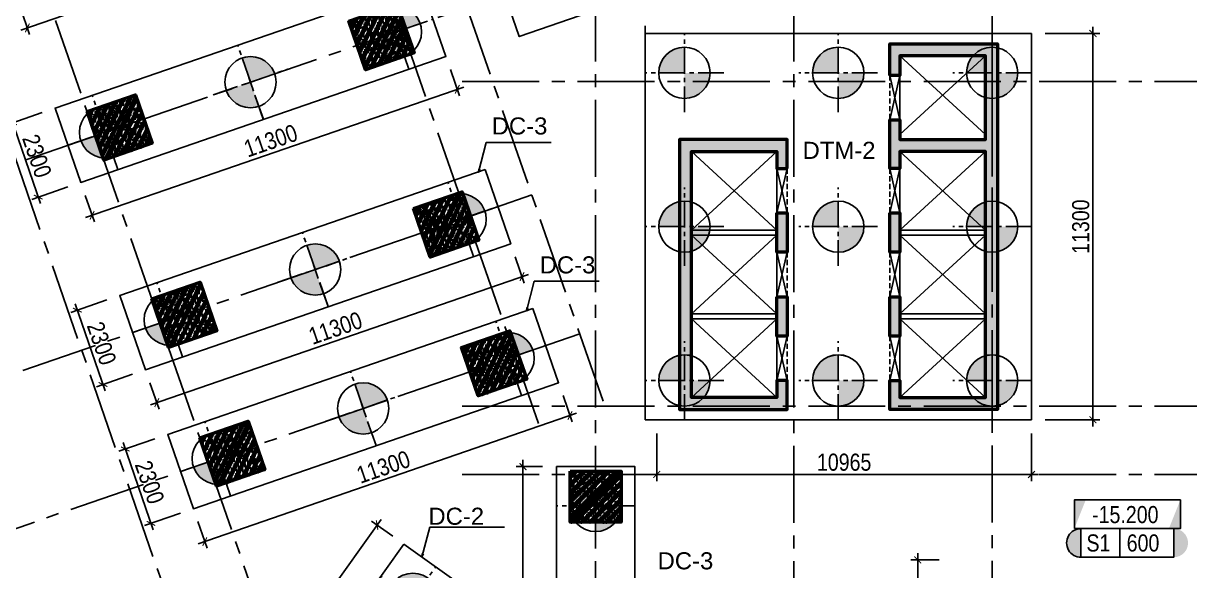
# Model space of a CAD drawing. Header units: millimetres. Extents: x -1534340 to 1713810, y -1348191 to 1114081.
# Drawn here: x 717442 to 751555, y -330143 to -314126 of the extents above; entities that cross this region are included whole.
import ezdxf
from ezdxf.enums import TextEntityAlignment as Align
from ezdxf.xclip import XClip

# ---------------------------------------------------------------- set-up
doc = ezdxf.new("R2010")
doc.units = ezdxf.units.MM
doc.header["$LTSCALE"] = 100
doc.header["$XCLIPFRAME"] = 0
doc.header["$PDMODE"] = 32
doc.header["$PDSIZE"] = 2.5
for name, pattern in [('CENTER2', [1.125, 0.75, -0.125, 0.125, -0.125]), ('DASHED', [4.5, 3, -1.5]), ('HIDDEN', [0.375, 0.25, -0.125])]:
    doc.linetypes.add(name, pattern=pattern)
for name, color, linetype in [('ccu11-Khuat', 9, 'DASHED'), ('ccu11-Manh', 8, 'Continuous'), ('ccu11-Thay', 7, 'Continuous'), ('ccu12-Chidan', 9, 'Continuous'), ('ccu12-Hatch', 250, 'Continuous'), ('ccu12-Manh', 8, 'Continuous'), ('ccu12-Pile', 4, 'Continuous'), ('ccu12-Thay', 7, 'Continuous'), ('ccu12-Truc', 13, 'CENTER2'), ('KC2-CONCRETE', 7, 'Continuous'), ('KC2-DIM', 251, 'Continuous'), ('KCS_CENTER_POINT', 7, 'Continuous'), ('KCS_PILE', 8, 'HIDDEN'), ('KT-Dim', 8, 'Continuous'), ('KT-Hatch', 251, 'Continuous'), ('Xref_ST_MBDV Cot vach 30.7.2022$0$Xref_ST_MBDV Cot vach 30.7.2022|Xref_ST_MBDV Cot vach 30.7.2022|Xref_ST_MBDV Cot vach 30.7.2022|Xref_ST_MBDV Cot vach 30.7.2022|A-WALL-PATT', 251, 'Continuous')]:
    doc.layers.add(name, color=color, linetype=linetype)
for name, color, linetype, lineweight in [('ccu12-Tencaukien', 9, 'Continuous', 15), ('KC-Tencaukien', 9, 'Continuous', 15), ('KT-Net cot vach', 6, 'Continuous', 50), ('ST_MBDV Cot vach 220805$0$Xref_ST_MBDV Cot vach 30.7.2022$0$KT-Net cot vach', 6, 'Continuous', 50)]:
    doc.layers.add(name, color=color, linetype=linetype, lineweight=lineweight)
doc.styles.add('Arial', font='arial.ttf', dxfattribs={"width": 0.7})
doc.styles.add('Arial Narrow', font='ARIALN.TTF')
doc.dimstyles.new('ccu11-100x2', dxfattribs={"dimscale": 100, "dimtxt": 2.5, "dimasz": 1, "dimexe": 1, "dimexo": 2, "dimgap": 1, "dimtad": 1, "dimdec": 0, "dimlfac": 0.5, "dimrnd": 5, "dimdsep": 46, "dimtxsty": 'Arial', "dimblk": 'ARCHTICK', "dimcen": -1, "dimdle": 1, "dimclrd": 256, "dimclre": 256, "dimclrt": 31, "dimadec": 0, "dimazin": 2, "dimtfac": 0.1, "dimtdec": 0, "dimtmove": 0, "dimatfit": 1, "dimldrblk": 'ARCHTICK', "dimfxl": 1, "dimtvp": 0.833333, "dimtolj": 1, "dimtzin": 12, "dimarcsym": 0})
doc.dimstyles.new('ccu12-200', dxfattribs={"dimscale": 200, "dimtxt": 2.5, "dimasz": 1, "dimexe": 1, "dimexo": 2, "dimgap": 1, "dimtad": 1, "dimdec": 0, "dimrnd": 5, "dimdsep": 46, "dimtxsty": 'Arial Narrow', "dimblk": 'ARCHTICK', "dimcen": -1, "dimdle": 1, "dimclrd": 256, "dimclre": 256, "dimclrt": 3, "dimadec": 0, "dimazin": 2, "dimtfac": 0.1, "dimtdec": 0, "dimtmove": 0, "dimatfit": 1, "dimldrblk": 'ARCHTICK', "dimfxl": 1, "dimtvp": 0.833333, "dimtolj": 1, "dimtzin": 12, "dimarcsym": 0})
doc.dimstyles.new('CCU_1-300', dxfattribs={"dimscale": 200, "dimtxt": 2.5, "dimasz": 1, "dimexe": 1, "dimexo": 2, "dimgap": 0.5, "dimtad": 1, "dimdec": 0, "dimrnd": 5, "dimdsep": 46, "dimtxsty": 'Arial Narrow', "dimblk": 'ARCHTICK', "dimcen": -1, "dimdle": 1, "dimclrd": 256, "dimclre": 256, "dimclrt": 3, "dimadec": 0, "dimazin": 2, "dimtfac": 0.1, "dimtdec": 0, "dimtix": 1, "dimtmove": 2, "dimatfit": 1, "dimfxl": 1, "dimtvp": 0.833333, "dimtolj": 1, "dimtzin": 12, "dimarcsym": 0})

# ---------------------------------------------------------------- blocks, each defined once
blk = doc.blocks.new('Xref_ST_MBDV Cot vach 30.7.2022$0$Tuong Vay01-flat-1')
at = {"layer": 'Xref_ST_MBDV Cot vach 30.7.2022$0$Xref_ST_MBDV Cot vach 30.7.2022|Xref_ST_MBDV Cot vach 30.7.2022|Xref_ST_MBDV Cot vach 30.7.2022|Xref_ST_MBDV Cot vach 30.7.2022|A-WALL-PATT'}
h = blk.add_hatch(dxfattribs=at)
h.set_pattern_fill('ACET-2D-VATLIEU04', color=256, scale=50, pattern_type=2)
h.set_pattern_definition([(50, (-11139561.84, -1407213.45), (-225.902474, 189.5546825), [37.5, -412.5]), (355, (-11139561.84, -1407213.45), (32.127212, 367.215716), [30, -330]), (100.4514, (-11139531.95, -1407216.06), (-341.231527, -62.944187), [31.870095, -350.571056]), (46.1842, (-11139561.84, -1407113.45), (-319.180497, 306.252097), [56.25, -618.75]), (96.6356, (-11139517.37, -1407120.34), (-516.995922, -60.144022), [47.805144, -525.8565]), (351.1842, (-11139561.84, -1407113.45), (84.740774, 546.39543), [45, -495]), (21, (-11139511.84, -1407138.45), (-105.680822, 275.3079534), [37.5, -412.5]), (326, (-11139511.84, -1407138.45), (206.128805, 305.59852), [30, -330]), (71.4514, (-11139486.97, -1407155.22), (-328.963765, 110.380101), [31.870095, -350.571056]), (37.5, (-11139561.84, -1407213.45), (-78.1345294, 101.8269012), [0, -326, 0, -335, 0, -331.25]), (7.5, (-11139561.84, -1407213.45), (-23.2793464, 176.824191), [0, -191, 0, -318.5, 0, -126.25]), (327.5, (-11139673.34, -1407213.45), (71.9444175, 112.9301145), [0, -125, 0, -390, 0, -517.5000003]), (317.5, (-11139723.34, -1407213.45), (158.0205496, 172.449169), [0, -162.5, 0, -259, 0, -367.5]), (45, (-11139561.84, -1407213.45), (-150.260191, 150.260191), []), (45, (-11139561.84, -1407152.2), (-150.260191, 150.260191), [])])
h.paths.add_polyline_path([(-82665, -118500), (-81837, -121132), (-80903, -123728), (-79863, -126284), (-78720, -128795), (-77475, -131258), (-76131, -133667), (-74689, -136020), (-73153, -138312), (-71525, -140539), (-69807, -142699), (-68002, -144786), (-66114, -146798), (-64145, -148731), (-62100, -150582), (-59980, -152349), (-57790, -154027), (-55533, -155614), (-53213, -157109), (-50835, -158507), (-48401, -159807), (-45916, -161007), (-43385, -162104), (-40811, -163097), (-38198, -163985), (-35551, -164765), (-32875, -165436), (-30174, -165998), (-27451, -166448), (-24702, -166789), (-4397, -168938), (36420, -167648), (41836, -160719), (12445, -24368), (8473, -9249), (-4719, -5521), (-10557, -9947), (-34021, -27848), (-39777, -32009), (-41249, -35294), (-45787, -38574), (-49368, -38942), (-57644, -44924), (-59845, -46601), (-61969, -48362), (-64020, -50208), (-65993, -52137), (-67887, -54144), (-69696, -56226), (-71420, -58381), (-73054, -60604), (-74596, -62892), (-76043, -65242), (-77394, -67648), (-78645, -70107), (-79794, -72615), (-80841, -75168), (-81782, -77762), (-82617, -80392), (-83343, -83054), (-83961, -85743), (-84468, -88455), (-84865, -91186), (-85149, -93930), (-85321, -96684), (-85381, -99530), (-85329, -102201), (-85163, -104955), (-84886, -107701), (-84496, -110432), (-83996, -113146), (-83385, -115836)], flags=16)
h.paths.add_polyline_path([(-83625, -118781), (-82785, -121452), (-81837, -124086), (-80781, -126680), (-79621, -129228), (-78358, -131727), (-76994, -134172), (-75531, -136560), (-73973, -138886), (-72320, -141146), (-70577, -143337), (-68746, -145455), (-66829, -147497), (-64832, -149459), (-62755, -151337), (-60604, -153130), (-58382, -154833), (-56092, -156444), (-53738, -157960), (-51324, -159379), (-48854, -160699), (-46333, -161916), (-43764, -163030), (-41151, -164038), (-38500, -164938), (-35814, -165730), (-33098, -166411), (-30357, -166981), (-27595, -167438), (-24816, -167783), (-4434, -169940), (36920, -168633), (42913, -160966), (13418, -24135), (9295, -8442), (-4926, -4424), (-11163, -9151), (-34617, -27045), (-40580, -31355), (-42052, -34640), (-46156, -37607), (-49737, -37975), (-58240, -44121), (-60467, -45819), (-62623, -47605), (-64704, -49479), (-66707, -51435), (-68628, -53472), (-70465, -55586), (-72214, -57772), (-73872, -60029), (-75437, -62350), (-76905, -64734), (-78276, -67176), (-79545, -69672), (-80712, -72217), (-81774, -74808), (-82729, -77440), (-83576, -80109), (-84314, -82810), (-84940, -85539), (-85455, -88291), (-85857, -91062), (-86146, -93847), (-86321, -96642), (-86382, -99529), (-86328, -102241), (-86160, -105036), (-85879, -107821), (-85484, -110593), (-84976, -113347), (-84356, -116078)])
blk = doc.blocks.new('_ARCHTICK')
at = {"color": 0, "linetype": 'ByBlock', "const_width": 0.15}
blk.add_lwpolyline([(-0.5, -0.5), (0.5, 0.5)], dxfattribs=at)
blk = doc.blocks.new('*D1126')
at = {"layer": 'Defpoints', "color": 0, "transparency": 16777216}
for p in [(390299, -68275), (381599, -71082, 0), (390299, -71118, 0)]:
    blk.add_point(p, dxfattribs=at)
at = {"layer": 'KT-Dim', "lineweight": -2, "transparency": 16777216}
for p, q in [((381599, -70682), (381599, -68075)), ((390299, -70718), (390299, -68075)), ((381399, -68275), (390499, -68275))]:
    blk.add_line(p, q, dxfattribs=at)
at = {"layer": 'KT-Dim', "lineweight": -2, "transparency": 16777216, "xscale": 200, "yscale": 200, "zscale": 200, "rotation": 180}
blk.add_blockref('_ARCHTICK', (381599, -68275), dxfattribs=at)
at = {"layer": 'KT-Dim', "lineweight": -2, "transparency": 16777216, "xscale": 200, "yscale": 200, "zscale": 200}
blk.add_blockref('_ARCHTICK', (390299, -68275), dxfattribs=at)
at = {"layer": 'KT-Dim', "color": 3, "transparency": 16777216, "insert": (385949, -67819), "char_height": 500, "attachment_point": 5, "style": 'Arial Narrow'}
blk.add_mtext('\\A1;8700', dxfattribs=at)
blk = doc.blocks.new('LOI-B2-T1-PN')
at = {"layer": 'KT-Hatch'}
h = blk.add_hatch(dxfattribs=at)
h.set_pattern_fill('BTCT', color=256, scale=30)
h.set_pattern_definition([(50, (106559.85, -42147.03), (215.17805, -18.82564), [22.5, -247.5]), (355, (106559.85, -42147.03), (-41.6254, 225.6576), [18, -198]), (100.4514, (106577.79, -42148.6), (173.5528, 206.8319), [19.1221, -210.3426]), (46.1842, (106559.85, -42087.03), (320.1723, -49.6557), [33.75, -371.25]), (96.6356, (106586.54, -42091.17), (280.3988, 292.2354), [28.683, -315.514]), (351.1842, (106559.85, -42087.03), (280.3986, 292.2356), [27, -297]), (21, (106589.85, -42102.03), (179.0721, -120.78567), [22.5, -247.5]), (326, (106589.85, -42102.03), (72.9946, 217.545), [18, -198]), (71.4514, (106604.78, -42112.1), (252.0668, 96.75915), [19.1221, -210.3426]), (37.5, (106559.854, -42147.03), (3.64796, 99.86816), [0, -195.6, 0, -201, 0, -198.75]), (7.5, (106559.85, -42147.03), (78.92086, 118.32351), [0, -114.6, 0, -191.1, 0, -75.75]), (327.5, (106492.954, -42147.03), (160.14673, -6.76646), [0, -75, 0, -234, 0, -310.5]), (317.5, (106462.95, -42147.03), (174.95585, 30.0315), [0, -97.5, 0, -155.4, 0, -220.5]), (45, (106559.85, -42147.03), (-79.54951, 79.54951), []), (45, (106612.89, -42147.03), (-79.54951, 79.54951), [])])
h.paths.add_polyline_path([(69637, -22527), (69937, -22527), (69937, -21377), (69637, -21377)], flags=17)
h.paths.add_polyline_path([(69937, -18927), (69637, -18927), (69637, -20077), (69937, -20077)], flags=17)
h.paths.add_polyline_path([(69637, -17627), (69937, -17627), (69937, -17127), (72437, -17127), (72437, -24327), (69937, -24327), (69937, -23827), (69637, -23827), (69637, -24677), (72787, -24677), (72787, -13977), (69637, -13977), (69637, -14902), (69937, -14902), (69937, -14327), (72437, -14327), (72437, -16777), (69937, -16777), (69937, -16202), (69637, -16202)])
h.paths.add_polyline_path([(66337, -24327), (63837, -24327), (63837, -17127), (66337, -17127), (66337, -17627), (66637, -17627), (66637, -16777), (63487, -16777), (63487, -24677), (66637, -24677), (66637, -23827), (66337, -23827)])
h.paths.add_polyline_path([(66337, -22527), (66637, -22527), (66637, -21377), (66337, -21377)], flags=17)
h.paths.add_polyline_path([(66337, -20077), (66637, -20077), (66637, -18927), (66337, -18927)], flags=17)
at = {"ltscale": 0.5}
for points in [[(63837, -19427), (66337, -19427)], [(69937, -19427), (72437, -19427)], [(63837, -19577), (66337, -19577)], [(69937, -19577), (72437, -19577)], [(63837, -21877), (66337, -21877)], [(63837, -22027), (66337, -22027)], [(69937, -21877), (72437, -21877)], [(69937, -22027), (72437, -22027)]]:
    blk.add_lwpolyline(points, dxfattribs=at)
at = {"layer": 'ccu11-Khuat', "color": 6, "ltscale": 0.5}
for points in [[(69637, -14902), (69637, -16202)], [(66637, -17627), (66637, -18927)], [(69637, -17627), (69637, -18927)], [(66637, -20077), (66637, -21377)], [(69637, -20077), (69637, -21377)], [(66637, -22527), (66637, -23827)], [(69637, -22527), (69637, -23827)]]:
    blk.add_lwpolyline(points, dxfattribs=at)
at = {"layer": 'ccu11-Thay', "color": 6, "ltscale": 0.5}
for points in [[(69937, -14902), (69937, -16202)], [(66337, -17627), (66337, -18927)], [(69937, -17627), (69937, -18927)], [(66337, -20077), (66337, -21377)], [(69937, -20077), (69937, -21377)], [(66337, -22527), (66337, -23827)], [(69937, -22527), (69937, -23827)]]:
    blk.add_lwpolyline(points, dxfattribs=at)
at = {"layer": 'ccu12-Manh', "ltscale": 0.5}
for points in [[(69937, -14327), (72437, -16627)], [(69937, -16627), (72437, -14327)], [(63837, -17127), (66337, -19427)], [(63837, -19427), (66337, -17127)], [(69937, -17127), (72437, -19427)], [(69937, -19427), (72437, -17127)], [(63837, -19577), (66337, -21877)], [(63837, -21877), (66337, -19577)], [(69937, -19577), (72437, -21877)], [(69937, -21877), (72437, -19577)], [(63837, -22027), (66337, -24327)], [(63837, -24327), (66337, -22027)], [(69937, -22027), (72437, -24327)], [(69937, -24327), (72437, -22027)]]:
    blk.add_lwpolyline(points, dxfattribs=at)
at = {"layer": 'KC2-DIM', "ltscale": 0.5}
for points in [[(69937, -14902), (69637, -16202)], [(69937, -16202), (69637, -14902)], [(66337, -17627), (66637, -18927)], [(66337, -18927), (66637, -17627)], [(69937, -17627), (69637, -18927)], [(69937, -18927), (69637, -17627)], [(66337, -20077), (66637, -21377)], [(66337, -21377), (66637, -20077)], [(69937, -20077), (69637, -21377)], [(69937, -21377), (69637, -20077)], [(66337, -22527), (66637, -23827)], [(66337, -23827), (66637, -22527)], [(69937, -22527), (69637, -23827)], [(69937, -23827), (69637, -22527)]]:
    blk.add_lwpolyline(points, dxfattribs=at)
at = {"layer": 'ST_MBDV Cot vach 220805$0$Xref_ST_MBDV Cot vach 30.7.2022$0$KT-Net cot vach'}
for points in [[(69637, -14902), (69637, -13977), (72787, -13977), (72787, -24677), (69637, -24677), (69637, -23827), (69937, -23827), (69937, -24327), (72437, -24327), (72437, -17127), (69937, -17127), (69937, -17627), (69637, -17627), (69637, -16202), (69937, -16202), (69937, -16777), (72437, -16777), (72437, -14327), (69937, -14327), (69937, -14902)], [(66637, -17627), (66637, -16777), (63487, -16777), (63487, -24677), (66637, -24677), (66637, -23827), (66337, -23827), (66337, -24327), (63837, -24327), (63837, -17127), (66337, -17127), (66337, -17627)], [(69637, -18927), (69937, -18927), (69937, -20077), (69637, -20077)], [(69637, -21377), (69937, -21377), (69937, -22527), (69637, -22527)]]:
    blk.add_lwpolyline(points, close=True, dxfattribs=at)
at = {"layer": 'ST_MBDV Cot vach 220805$0$Xref_ST_MBDV Cot vach 30.7.2022$0$KT-Net cot vach', "color": 6}
for points in [[(66337, -18927), (66637, -18927), (66637, -20077), (66337, -20077)], [(66337, -21377), (66637, -21377), (66637, -22527), (66337, -22527)]]:
    blk.add_lwpolyline(points, close=True, dxfattribs=at)
blk = doc.blocks.new('D1500.')
at = {"layer": 'ccu12-Hatch', "ltscale": 0.5}
h = blk.add_hatch(color=256, dxfattribs=at)
h.dxf.hatch_style = 1
h.paths.add_polyline_path([(750, 0, 0.414214), (0, 750), (0, 0)])
h.paths.add_polyline_path([(0, 0), (-750, 0, 0.414214), (0, -750)])
at = {"layer": 'ccu12-Pile', "color": 13, "linetype": 'CENTER2', "ltscale": 10}
for p, q in [((0, 1150), (0, -1150)), ((1150, 0), (-1150, 0))]:
    blk.add_line(p, q, dxfattribs=at)
at = {"layer": 'ccu12-Pile', "ltscale": 0.5}
blk.add_circle((0, 0), 750, dxfattribs=at)
blk = doc.blocks.new('D1500')
at = {"layer": 'ccu12-Pile', "rotation": 270}
blk.add_blockref('D1500.', (-4, 0), dxfattribs=at)
blk = doc.blocks.new('DC-3-2-1500')
at = {"elevation": 0}
blk.add_lwpolyline([(-1150, 5650), (1150, 5650), (1150, -5650), (-1150, -5650)], close=True, dxfattribs=at)
at = {"layer": 'KCS_CENTER_POINT'}
for p, q in [((0, -150, 0), (0, 150, 0)), ((-150, 0, 0), (150, 0, 0))]:
    blk.add_line(p, q, dxfattribs=at)
at = {"layer": 'KCS_PILE'}
for p in [(0, 4500, 0), (0, 0, 0), (0, -4500, 0)]:
    blk.add_blockref('D1500', p, dxfattribs=at)
blk = doc.blocks.new('DC-2-1500')
at = {"layer": 'KC2-CONCRETE'}
for p, q in [((-1150, 3400), (1150, 3400)), ((-1150, -3400), (-1150, 3400)), ((1150, 3400), (1150, -3400)), ((1150, -3400), (-1150, -3400))]:
    blk.add_line(p, q, dxfattribs=at)
at = {"layer": 'KCS_CENTER_POINT'}
for p, q in [((-150, 0), (150, 0)), ((0, 150), (0, -150))]:
    blk.add_line(p, q, dxfattribs=at)
at = {"layer": 'KCS_PILE'}
for p in [(0, 2250), (0, -2250)]:
    blk.add_blockref('D1500', p, dxfattribs=at)
blk = doc.blocks.new('*U151')
h = blk.add_hatch()
h.set_pattern_fill('VATLIEU04', color=250, scale=40, style=0, pattern_type=2)
h.set_pattern_definition([(50, (550, -550), (286.904, -25.1), [30, -330]), (355, (550, -550), (-55.5, 300.877), [24, -264]), (100.451, (573.9, -552.1), (231.404, 275.776), [25.496, -280.457]), (46.184, (550, -470), (426.9, -66.21), [45, -495]), (96.636, (585.57, -475.5), (373.87, 389.65), [38.24, -420.69]), (351.184, (550, -470), (373.86, 389.65), [36, -396]), (21, (590, -490), (238.763, -161.048), [30, -330]), (326, (590, -490), (97.326, 290.06), [24, -264]), (71.451, (609.9, -503.42), (336.09, 129.01), [25.496, -280.457]), (37.5, (550, -550), (4.864, 133.1575), [0, -260.8, 0, -268, 0, -265]), (7.5, (550, -550), (105.228, 157.765), [0, -152.8, 0, -254.8, 0, -101]), (327.5, (460.8, -550), (213.529, -9.022), [0, -100, 0, -312, 0, -414]), (317.5, (420.8, -550), (233.274, 40.042), [0, -130, 0, -207.2, 0, -294]), (45, (550, -550), (-120.208, 120.208), []), (45, (550, -501), (-120.208, 120.208), [])])
h.paths.add_polyline_path([(-475, 475), (1025, 475), (1025, -1025), (-475, -1025)])
at = {"color": 6, "ltscale": 0.25}
blk.add_lwpolyline([(-475, 475), (1025, 475), (1025, -1025), (-475, -1025)], close=True, dxfattribs=at)
at = {"layer": 'Defpoints', "linetype": 'ByBlock', "ltscale": 30}
for p, q in [((1025, 475), (-475, -1025)), ((-475, 475), (1025, -1025))]:
    blk.add_line(p, q, dxfattribs=at)
blk = doc.blocks.new('MBDV-B1-T1-PN')
at = {"layer": 'KT-Net cot vach', "rotation": 19.04713795399666}
for p in [(54421, -13610), (46765, -16253), (56314, -19092), (48657, -21736), (57717, -23157), (50061, -25800)]:
    blk.add_blockref('*U151', p, dxfattribs=at)
at = {"layer": 'KT-Net cot vach'}
blk.add_blockref('*U151', (60762, -26952), dxfattribs=at)
blk = doc.blocks.new('*D753')
at = {"layer": 'Defpoints', "color": 0, "transparency": 16777216}
for p in [(744631, -329826), (743600, -336626), (744631, -336626)]:
    blk.add_point(p, dxfattribs=at)
at = {"layer": 'KC2-DIM', "lineweight": -2, "transparency": 16777216}
for p, q in [((744231, -329826), (743400, -329826)), ((743600, -329626), (743600, -336826)), ((744231, -336626), (743400, -336626))]:
    blk.add_line(p, q, dxfattribs=at)
at = {"layer": 'KC2-DIM', "lineweight": -2, "transparency": 16777216, "xscale": 200, "yscale": 200, "zscale": 200}
for p, rotation in [((743600, -329826), 90), ((743600, -336626), 270)]:
    blk.add_blockref('_ARCHTICK', p, dxfattribs=dict(at, rotation=rotation))
at = {"layer": 'KC2-DIM', "color": 3, "transparency": 16777216, "insert": (743245, -333226), "char_height": 500, "attachment_point": 5, "rotation": 90, "style": 'Arial Narrow'}
blk.add_mtext('\\A1;6800', dxfattribs=at)
blk = doc.blocks.new('*D796')
at = {"layer": 'Defpoints', "color": 0, "transparency": 16777216}
for p in [(732055, -327099), (733031, -327099), (733031, -338399)]:
    blk.add_point(p, dxfattribs=at)
at = {"layer": 'KC2-DIM', "lineweight": -2, "transparency": 16777216}
for p, q in [((732631, -327099), (731855, -327099)), ((732055, -338599), (732055, -326899)), ((732631, -338399), (731855, -338399))]:
    blk.add_line(p, q, dxfattribs=at)
at = {"layer": 'KC2-DIM', "lineweight": -2, "transparency": 16777216, "xscale": 200, "yscale": 200, "zscale": 200}
for p, rotation in [((732055, -327099), 90), ((732055, -338399), 270)]:
    blk.add_blockref('_ARCHTICK', p, dxfattribs=dict(at, rotation=rotation))
at = {"layer": 'KC2-DIM', "color": 3, "transparency": 16777216, "insert": (731700, -332749), "char_height": 500, "attachment_point": 5, "rotation": 90, "style": 'Arial Narrow'}
blk.add_mtext('\\A1;11300', dxfattribs=at)
blk = doc.blocks.new('*D805')
at = {"layer": 'Defpoints', "color": 0, "transparency": 16777216}
for p in [(721667, -326155), (722418, -328329), (721175, -328759)]:
    blk.add_point(p, dxfattribs=at)
at = {"layer": 'KC2-DIM', "lineweight": -2, "transparency": 16777216}
for p, q in [((721289, -326286), (720235, -326650)), ((720359, -326395), (721240, -328948)), ((722040, -328460), (720986, -328824))]:
    blk.add_line(p, q, dxfattribs=at)
at = {"layer": 'KC2-DIM', "lineweight": -2, "transparency": 16777216, "xscale": 200, "yscale": 200, "zscale": 200}
for p, rotation in [((720424, -326584), 109.0471379539928), ((721175, -328759), 289.0471379539928)]:
    blk.add_blockref('_ARCHTICK', p, dxfattribs=dict(at, rotation=rotation))
at = {"layer": 'KC2-DIM', "color": 3, "transparency": 16777216, "insert": (721135, -327556), "char_height": 500, "attachment_point": 5, "rotation": 289.0471, "style": 'Arial Narrow'}
blk.add_mtext('\\A1;2300', dxfattribs=at)
blk = doc.blocks.new('*D806')
at = {"layer": 'Defpoints', "color": 0, "transparency": 16777216}
for p in [(733099, -324642), (733431, -325602), (722418, -328329)]:
    blk.add_point(p, dxfattribs=at)
at = {"layer": 'KC2-DIM', "lineweight": -2, "transparency": 16777216}
for p, q in [((733230, -325020), (733496, -325791)), ((722560, -329355), (733620, -325537)), ((722548, -328707), (722815, -329479))]:
    blk.add_line(p, q, dxfattribs=at)
at = {"layer": 'KC2-DIM', "lineweight": -2, "transparency": 16777216, "xscale": 200, "yscale": 200, "zscale": 200}
for p, rotation in [((733431, -325602), 19.04713795399645), ((722749, -329290), 199.0471379539965)]:
    blk.add_blockref('_ARCHTICK', p, dxfattribs=dict(at, rotation=rotation))
at = {"layer": 'KC2-DIM', "color": 3, "transparency": 16777216, "insert": (727974, -327110), "char_height": 500, "attachment_point": 5, "rotation": 19.0471, "style": 'Arial Narrow'}
blk.add_mtext('\\A1;11300', dxfattribs=at)
blk = doc.blocks.new('*D807')
at = {"layer": 'Defpoints', "color": 0, "transparency": 16777216}
for p in [(720264, -322091), (721015, -324265), (719771, -324694)]:
    blk.add_point(p, dxfattribs=at)
at = {"layer": 'KC2-DIM', "lineweight": -2, "transparency": 16777216}
for p, q in [((719886, -322221), (718832, -322585)), ((718955, -322331), (719837, -324883)), ((720636, -324395), (719582, -324759))]:
    blk.add_line(p, q, dxfattribs=at)
at = {"layer": 'KC2-DIM', "lineweight": -2, "transparency": 16777216, "xscale": 200, "yscale": 200, "zscale": 200}
for p, rotation in [((719021, -322520), 109.0471379539928), ((719771, -324694), 289.0471379539928)]:
    blk.add_blockref('_ARCHTICK', p, dxfattribs=dict(at, rotation=rotation))
at = {"layer": 'KC2-DIM', "color": 3, "transparency": 16777216, "insert": (719732, -323491), "char_height": 500, "attachment_point": 5, "rotation": 289.0471, "style": 'Arial Narrow'}
blk.add_mtext('\\A1;2300', dxfattribs=at)
blk = doc.blocks.new('*D808')
at = {"layer": 'Defpoints', "color": 0, "transparency": 16777216}
for p in [(731696, -320577), (732028, -321538), (721015, -324265)]:
    blk.add_point(p, dxfattribs=at)
at = {"layer": 'KC2-DIM', "lineweight": -2, "transparency": 16777216}
for p, q in [((731826, -320955), (732093, -321727)), ((721157, -325291), (732217, -321472)), ((721145, -324643), (721411, -325414))]:
    blk.add_line(p, q, dxfattribs=at)
at = {"layer": 'KC2-DIM', "lineweight": -2, "transparency": 16777216, "xscale": 200, "yscale": 200, "zscale": 200}
for p, rotation in [((732028, -321538), 19.04713795399645), ((721346, -325225), 199.0471379539965)]:
    blk.add_blockref('_ARCHTICK', p, dxfattribs=dict(at, rotation=rotation))
at = {"layer": 'KC2-DIM', "color": 3, "transparency": 16777216, "insert": (726571, -323046), "char_height": 500, "attachment_point": 5, "rotation": 19.0471, "style": 'Arial Narrow'}
blk.add_mtext('\\A1;11300', dxfattribs=at)
blk = doc.blocks.new('*D809')
at = {"layer": 'Defpoints', "color": 0, "transparency": 16777216}
for p in [(718371, -316608), (719122, -318782), (717878, -319212)]:
    blk.add_point(p, dxfattribs=at)
at = {"layer": 'KC2-DIM', "lineweight": -2, "transparency": 16777216}
for p, q in [((717993, -316739), (716939, -317103)), ((717063, -316848), (717944, -319401)), ((718744, -318913), (717689, -319277))]:
    blk.add_line(p, q, dxfattribs=at)
at = {"layer": 'KC2-DIM', "lineweight": -2, "transparency": 16777216, "xscale": 200, "yscale": 200, "zscale": 200}
for p, rotation in [((717128, -317037), 109.0471379539928), ((717878, -319212), 289.0471379539928)]:
    blk.add_blockref('_ARCHTICK', p, dxfattribs=dict(at, rotation=rotation))
at = {"layer": 'KC2-DIM', "color": 3, "transparency": 16777216, "insert": (717839, -318009), "char_height": 500, "attachment_point": 5, "rotation": 289.0471, "style": 'Arial Narrow'}
blk.add_mtext('\\A1;2300', dxfattribs=at)
blk = doc.blocks.new('*D810')
at = {"layer": 'Defpoints', "color": 0, "transparency": 16777216}
for p in [(729803, -315095), (730135, -316055), (719122, -318782)]:
    blk.add_point(p, dxfattribs=at)
at = {"layer": 'KC2-DIM', "lineweight": -2, "transparency": 16777216}
for p, q in [((729934, -315473), (730200, -316244)), ((719264, -319808), (730324, -315990)), ((719252, -319160), (719519, -319932))]:
    blk.add_line(p, q, dxfattribs=at)
at = {"layer": 'KC2-DIM', "lineweight": -2, "transparency": 16777216, "xscale": 200, "yscale": 200, "zscale": 200}
for p, rotation in [((730135, -316055), 19.04713795399645), ((719453, -319743), 199.0471379539965)]:
    blk.add_blockref('_ARCHTICK', p, dxfattribs=dict(at, rotation=rotation))
at = {"layer": 'KC2-DIM', "color": 3, "transparency": 16777216, "insert": (724678, -317563), "char_height": 500, "attachment_point": 5, "rotation": 19.0471, "style": 'Arial Narrow'}
blk.add_mtext('\\A1;11300', dxfattribs=at)
blk = doc.blocks.new('*D812')
at = {"layer": 'Defpoints', "color": 0, "transparency": 16777216}
for p in [(727910, -309612), (728242, -310573), (717229, -313300)]:
    blk.add_point(p, dxfattribs=at)
at = {"layer": 'KC2-DIM', "lineweight": -2, "transparency": 16777216}
for p, q in [((728041, -309990), (728307, -310762)), ((717372, -314326), (728431, -310507)), ((717360, -313678), (717626, -314449))]:
    blk.add_line(p, q, dxfattribs=at)
at = {"layer": 'KC2-DIM', "lineweight": -2, "transparency": 16777216, "xscale": 200, "yscale": 200, "zscale": 200}
for p, rotation in [((728242, -310573), 19.04713795399645), ((717561, -314260), 199.0471379539965)]:
    blk.add_blockref('_ARCHTICK', p, dxfattribs=dict(at, rotation=rotation))
at = {"layer": 'KC2-DIM', "color": 3, "transparency": 16777216, "insert": (722785, -312081), "char_height": 500, "attachment_point": 5, "rotation": 19.0471, "style": 'Arial Narrow'}
blk.add_mtext('\\A1;11300', dxfattribs=at)
blk = doc.blocks.new('*D814')
at = {"layer": 'Defpoints', "color": 0, "transparency": 16777216}
for p in [(727789, -328808), (728570, -329365), (724624, -334903)]:
    blk.add_point(p, dxfattribs=at)
at = {"layer": 'KC2-DIM', "lineweight": -2, "transparency": 16777216}
for p, q in [((723727, -334509), (727905, -328645)), ((728245, -329133), (727626, -328692)), ((724298, -334670), (723680, -334230))]:
    blk.add_line(p, q, dxfattribs=at)
at = {"layer": 'KC2-DIM', "lineweight": -2, "transparency": 16777216, "xscale": 200, "yscale": 200, "zscale": 200}
for p, rotation in [((727789, -328808), 54.5235689784611), ((723843, -334346), 234.5235689784611)]:
    blk.add_blockref('_ARCHTICK', p, dxfattribs=dict(at, rotation=rotation))
at = {"layer": 'KC2-DIM', "color": 3, "transparency": 16777216, "insert": (725527, -331371), "char_height": 500, "attachment_point": 5, "rotation": 54.5236, "style": 'Arial Narrow'}
blk.add_mtext('\\A1;6800', dxfattribs=at)
blk = doc.blocks.new('*D820')
at = {"layer": 'Defpoints', "color": 0, "transparency": 16777216}
for p in [(746931, -314426), (746931, -325726), (748726, -325726)]:
    blk.add_point(p, dxfattribs=at)
at = {"layer": 'KC2-DIM', "lineweight": -2, "transparency": 16777216}
for p, q in [((747331, -314426), (748926, -314426)), ((748726, -314226), (748726, -325926)), ((747331, -325726), (748926, -325726))]:
    blk.add_line(p, q, dxfattribs=at)
at = {"layer": 'KC2-DIM', "lineweight": -2, "transparency": 16777216, "xscale": 200, "yscale": 200, "zscale": 200}
for p, rotation in [((748726, -314426), 90), ((748726, -325726), 270)]:
    blk.add_blockref('_ARCHTICK', p, dxfattribs=dict(at, rotation=rotation))
at = {"layer": 'KC2-DIM', "color": 3, "transparency": 16777216, "insert": (748371, -320076), "char_height": 500, "attachment_point": 5, "rotation": 90, "style": 'Arial Narrow'}
blk.add_mtext('\\A1;11300', dxfattribs=at)
blk = doc.blocks.new('*D822')
at = {"layer": 'Defpoints', "color": 0, "transparency": 16777216}
for p in [(735966, -325726), (746931, -325726), (746931, -327326)]:
    blk.add_point(p, dxfattribs=at)
at = {"layer": 'KC2-DIM', "lineweight": -2, "transparency": 16777216}
for p, q in [((735966, -326126), (735966, -327526)), ((746931, -326126), (746931, -327526)), ((735766, -327326), (747131, -327326))]:
    blk.add_line(p, q, dxfattribs=at)
at = {"layer": 'KC2-DIM', "lineweight": -2, "transparency": 16777216, "xscale": 200, "yscale": 200, "zscale": 200, "rotation": 180}
blk.add_blockref('_ARCHTICK', (735966, -327326), dxfattribs=at)
at = {"layer": 'KC2-DIM', "lineweight": -2, "transparency": 16777216, "xscale": 200, "yscale": 200, "zscale": 200}
blk.add_blockref('_ARCHTICK', (746931, -327326), dxfattribs=at)
at = {"layer": 'KC2-DIM', "color": 3, "transparency": 16777216, "insert": (741449, -326971), "char_height": 500, "attachment_point": 5, "style": 'Arial Narrow'}
blk.add_mtext('\\A1;10965', dxfattribs=at)
blk = doc.blocks.new('MBDV-COC-PN')
at = {"layer": 'KCS_PILE'}
for p, rotation in [((55196, -13633, 0), 289.0471379539969), ((50943, -15102, 0), 289.0471379539969), ((46689, -16570, 0), 289.0471379539969), ((57089, -19116, 0), 289.0471379539969), ((52835, -20584, 0), 289.0471379539969), ((48582, -22053, 0), 289.0471379539969), ((58492, -23180, 0), 289.0471379539969), ((54239, -24649, 0), 289.0471379539969), ((49985, -26118, 0), 289.0471379539969), ((55695, -30219), 324.5235689784605)]:
    blk.add_blockref('D1500', p, dxfattribs=dict(at, rotation=rotation))
for p in [(63637, -14827), (68137, -14827), (72637, -14827), (63637, -19327), (68137, -19327), (72637, -19327), (63637, -23827), (68137, -23827), (72637, -23827), (61037, -27499, 0)]:
    blk.add_blockref('D1500', p, dxfattribs=at)
blk = doc.blocks.new('ccu11-cmb-flat-8')
at = {"layer": 'ccu12-Chidan', "color": 7}
blk.add_lwpolyline([(0, 0), (1550, 0), (1550, 419), (0, 419)], close=True, dxfattribs=at)
at = {"layer": 'ccu12-Chidan'}
for points in [[(0, 0), (166, 419), (0, 419)], [(1550, 419), (1383, 0), (1550, 0)]]:
    blk.add_solid(points, dxfattribs=at)
at = {"layer": 'ccu12-Chidan', "color": 31, "style": 'Arial Narrow', "width": 0.8}
blk.add_attdef('+100.00', text='', height=250, dxfattribs=at).set_placement((745, 206), align=Align.MIDDLE_CENTER)
blk = doc.blocks.new('ccu11-chieudaysan-flat-2')
at = {"layer": 'ccu12-Chidan'}
for points in [[(-569, 0), (-569, 419, 1)], [(788, 419), (788, 0, 1)]]:
    blk.add_hatch(color=8, dxfattribs=at).paths.add_polyline_path(points)
at = {"layer": 'ccu12-Chidan', "color": 7}
blk.add_line((0, 0), (0, 419), dxfattribs=at)
blk.add_lwpolyline([(-569, 0), (788, 0), (788, 419), (-569, 419)], close=True, dxfattribs=at)
blk.add_arc((-569, 209), 209, 90, 270.0001, dxfattribs=at)
at = {"layer": 'ccu12-Chidan', "color": 31, "style": 'Arial Narrow', "width": 0.7}
for tag, p in [('S00', (-488, 209)), ('200', (100, 209))]:
    blk.add_attdef(tag, text='', height=250, dxfattribs=at).set_placement(p, align=Align.MIDDLE_LEFT)
blk = doc.blocks.new('Grid-ST-flat-3')
at = {"layer": 'ccu12-Truc', "ltscale": 30}
for p, q in [((354060.2, -35261.7), (370215.9, -82056.1)), ((352169.7, -35914.4), (368325.4, -82708.8)), ((343189.8, -39014.7), (361219.3, -91236.4)), ((340897.6, -39806), (359986.9, -95097.6)), ((381599.4, -66474.8), (381599.4, -104409.6)), ((377787.3, -66547.8), (314639.5, -88349.4)), ((369999.4, -69862.9), (369999.4, -104409.6)), ((375799.4, -69862.9), (375799.4, -104409.6)), ((366096.2, -72696.3), (425824, -72696.3)), ((368131.1, -76017.5), (316532.3, -93831.9)), ((369534.4, -80082.1), (317935.6, -97896.5)), ((366096.2, -82196.3), (425824, -82196.3)), ((366096.2, -84196.3), (425824, -84196.3))]:
    blk.add_line(p, q, dxfattribs=at)
at = {"layer": 'KT-Dim'}
dim = blk.add_linear_dim(base=(390299.4, -68274.8, 0), p1=(381599.4, -71082.4), p2=(390299.4, -71118), dimstyle='ccu12-200', dxfattribs=at)
dim.commit()
dim.dimension.update_dxf_attribs({"geometry": '*D1126', "text_midpoint": (385949.4, -67819.5, 0)})

msp = doc.modelspace()

# ---------------------------------------------------------------- linework, layer by layer
for p, q in [((735631.4, -314426.1), (746931.4, -314426.1)), ((735631.4, -314426.1), (735631.4, -325726.1)), ((746931.4, -314426.1), (746931.4, -325726.1)), ((746931.4, -325726.1), (735631.4, -325726.1))]:
    msp.add_line(p, q)
msp.add_lwpolyline([(729052.5, -312920.5), (729803.1, -315094.6), (719121.8, -318782.3), (718371.2, -316608.2)], close=True)
at = {"layer": 'ccu12-Thay', "ltscale": 0.5}
msp.add_line((735631.4, -314426.1), (735631.4, -314197.2), dxfattribs=at)
msp.add_lwpolyline([(737573.4, -309978.7), (737850.8, -310782.1), (750931.1, -306266.2), (751453.2, -307778.6), (731945.3, -314513.7), (731144.4, -312194)], dxfattribs=at)
at = {"layer": 'KCS_CENTER_POINT'}
for p, q in [((723945.4, -315900.3), (724228.9, -315802.4)), ((724038.2, -315709.6), (724136.1, -315993.2))]:
    msp.add_line(p, q, dxfattribs=at)

# ---------------------------------------------------------------- block references
ref = msp.add_blockref('Xref_ST_MBDV Cot vach 30.7.2022$0$Tuong Vay01-flat-1', (742513.6, -173724.8))
XClip(ref).set_block_clipping_path([(-91541.6736345236, -190955.6682973447), (52438.3255017358, -76158.0499385341)])
for name, p in [('Grid-ST-flat-3', (364182, -243129.8)), ('LOI-B2-T1-PN', (673144.6, -300749.5)), ('DC-3-2-1500', (734181.4, -332748.9))]:
    msp.add_blockref(name, p)
at = {"rotation": 289.0471379539969}
for p in [(725980, -321333.8), (727383.2, -325398.4)]:
    msp.add_blockref('DC-3-2-1500', p, dxfattribs=at)
at = {"layer": 'ccu11-Manh'}
msp.add_blockref('MBDV-B1-T1-PN', (673144.6, -300749.5), dxfattribs=at)
at = {"layer": 'KC-Tencaukien'}
ref = msp.add_blockref('ccu11-cmb-flat-8', (748182, -328911.9), dxfattribs=dict(at, xscale=1.999999999999999, yscale=1.999999999999999, zscale=1.999999999999999))
ref.add_attrib('+100.00', '-15.200', dxfattribs={"layer": 'ccu12-Chidan', "color": 31, "height": 500, "style": 'Arial Narrow'}).set_placement((749672.3, -328500.8), align=Align.MIDDLE_CENTER)
ref = msp.add_blockref('ccu11-chieudaysan-flat-2', (749512.8, -329749.8), dxfattribs=dict(at, xscale=1.999999999999999, yscale=1.999999999999999, zscale=1.999999999999999))
ref.add_attrib('S00', 'S1', dxfattribs={"layer": 'ccu12-Chidan', "color": 31, "height": 500, "style": 'Arial Narrow'}).set_placement((748536.8, -329330.8), align=Align.MIDDLE_LEFT)
ref.add_attrib('200', '600', dxfattribs={"layer": 'ccu12-Chidan', "color": 31, "height": 500, "style": 'Arial Narrow'}).set_placement((749712.8, -329330.8), align=Align.MIDDLE_LEFT)
at = {"layer": 'KC2-DIM'}
msp.add_blockref('MBDV-COC-PN', (673144.6, -300749.5), dxfattribs=at)
at = {"layer": 'KC2-DIM', "rotation": 324.5235689784605}
msp.add_blockref('DC-2-1500', (727533.6, -332801.2), dxfattribs=at)
at = {"layer": 'KCS_PILE', "rotation": 289.0471379539969}
for p in [(728340.8, -314382.8), (724087.1, -315851.4), (719833.5, -317319.9)]:
    msp.add_blockref('D1500', p, dxfattribs=at)
at = {"layer": 'KCS_PILE'}
for p in [(736781.4, -315576.1), (741281.4, -315576.1), (745781.4, -315576.1), (736781.4, -320076.1), (741281.4, -320076.1), (745781.4, -320076.1), (736781.4, -324576.1), (741281.4, -324576.1), (745781.4, -324576.1)]:
    msp.add_blockref('D1500', p, dxfattribs=at)

# ---------------------------------------------------------------- texts
at = {"layer": 'ccu12-Tencaukien', "color": 31, "style": 'Arial'}
for s, p in [('DC-3', (731140.5, -317379.5)), ('DTM-2', (740233, -318093.3)), ('DC-3', (732543.7, -321444.1)), ('DC-2', (729288.8, -328799.6)), ('DC-3', (735992.3, -330103.4))]:
    msp.add_text(s, height=500, dxfattribs=at).set_placement(p)

# ---------------------------------------------------------------- dimensions: what is measured, and where the dimension line sits
at = {"layer": 'KC2-DIM'}
for p1, p2, distance, picture, middle in [((717229, -313299.8), (727910.3, -309612.1), -1016.2, '*D812', (722785.3, -312080.7)), ((719121.8, -318782.3), (729803.1, -315094.6), -1016.2, '*D810', (724678.1, -317563.1)), ((718371.2, -316608.2), (719121.8, -318782.3), -1315.3, '*D809', (717839, -318008.5)), ((721014.6, -324264.7), (731695.9, -320577), -1016.2, '*D808', (726570.9, -323045.6)), ((720264, -322090.7), (721014.6, -324264.7), -1315.3, '*D807', (719731.8, -323491)), ((722417.9, -328329.3), (733099.2, -324641.6), -1016.2, '*D806', (727974.2, -327110.1)), ((721667.3, -326155.2), (722417.9, -328329.3), -1315.3, '*D805', (721135.1, -327555.6)), ((724623.9, -334902.6), (728570.4, -329365), 959.3, '*D814', (725526.6, -331370.9))]:
    dim = msp.add_aligned_dim(p1=p1, p2=p2, distance=distance, dimstyle='CCU_1-300', dxfattribs=at)
    dim.commit()
    dim.dimension.update_dxf_attribs({"geometry": picture, "text_midpoint": middle})
for base, p1, p2, picture, middle in [((748726.1, -325726.1), (746931.4, -314426.1), (746931.4, -325726.1), '*D820', (748370.8, -320076.1)), ((732055.2, -327098.9), (733031.4, -338398.9), (733031.4, -327098.9), '*D796', (731699.9, -332748.9)), ((743600.3, -336626.1), (744631.4, -329826.1), (744631.4, -336626.1), '*D753', (743245, -333226.1))]:
    dim = msp.add_linear_dim(base=base, p1=p1, p2=p2, angle=90, dimstyle='CCU_1-300', dxfattribs=at)
    dim.commit()
    dim.dimension.update_dxf_attribs({"geometry": picture, "text_midpoint": middle})
dim = msp.add_linear_dim(base=(746931.4, -327326.1), p1=(735965.8, -325726.1), p2=(746931.4, -325726.1), dimstyle='CCU_1-300', dxfattribs=at)
dim.commit()
dim.dimension.update_dxf_attribs({"geometry": '*D822', "text_midpoint": (741448.6, -326970.8)})

# ---------------------------------------------------------------- leaders
for points in [[(730752.7, -318482.5), (730982.5, -317610.4), (732877.9, -317610.4)], [(732156, -322547.1), (732385.7, -321675), (734281.2, -321675)], [(729100.8, -329743), (729330.5, -328870.9), (731511.7, -328870.9)]]:
    msp.add_leader(points, dimstyle='ccu11-100x2', override={"dimgap": 1, "dimtad": 0, "dimldrblk": 'Open'}, dxfattribs=at)

doc.saveas('drawing.dxf')
